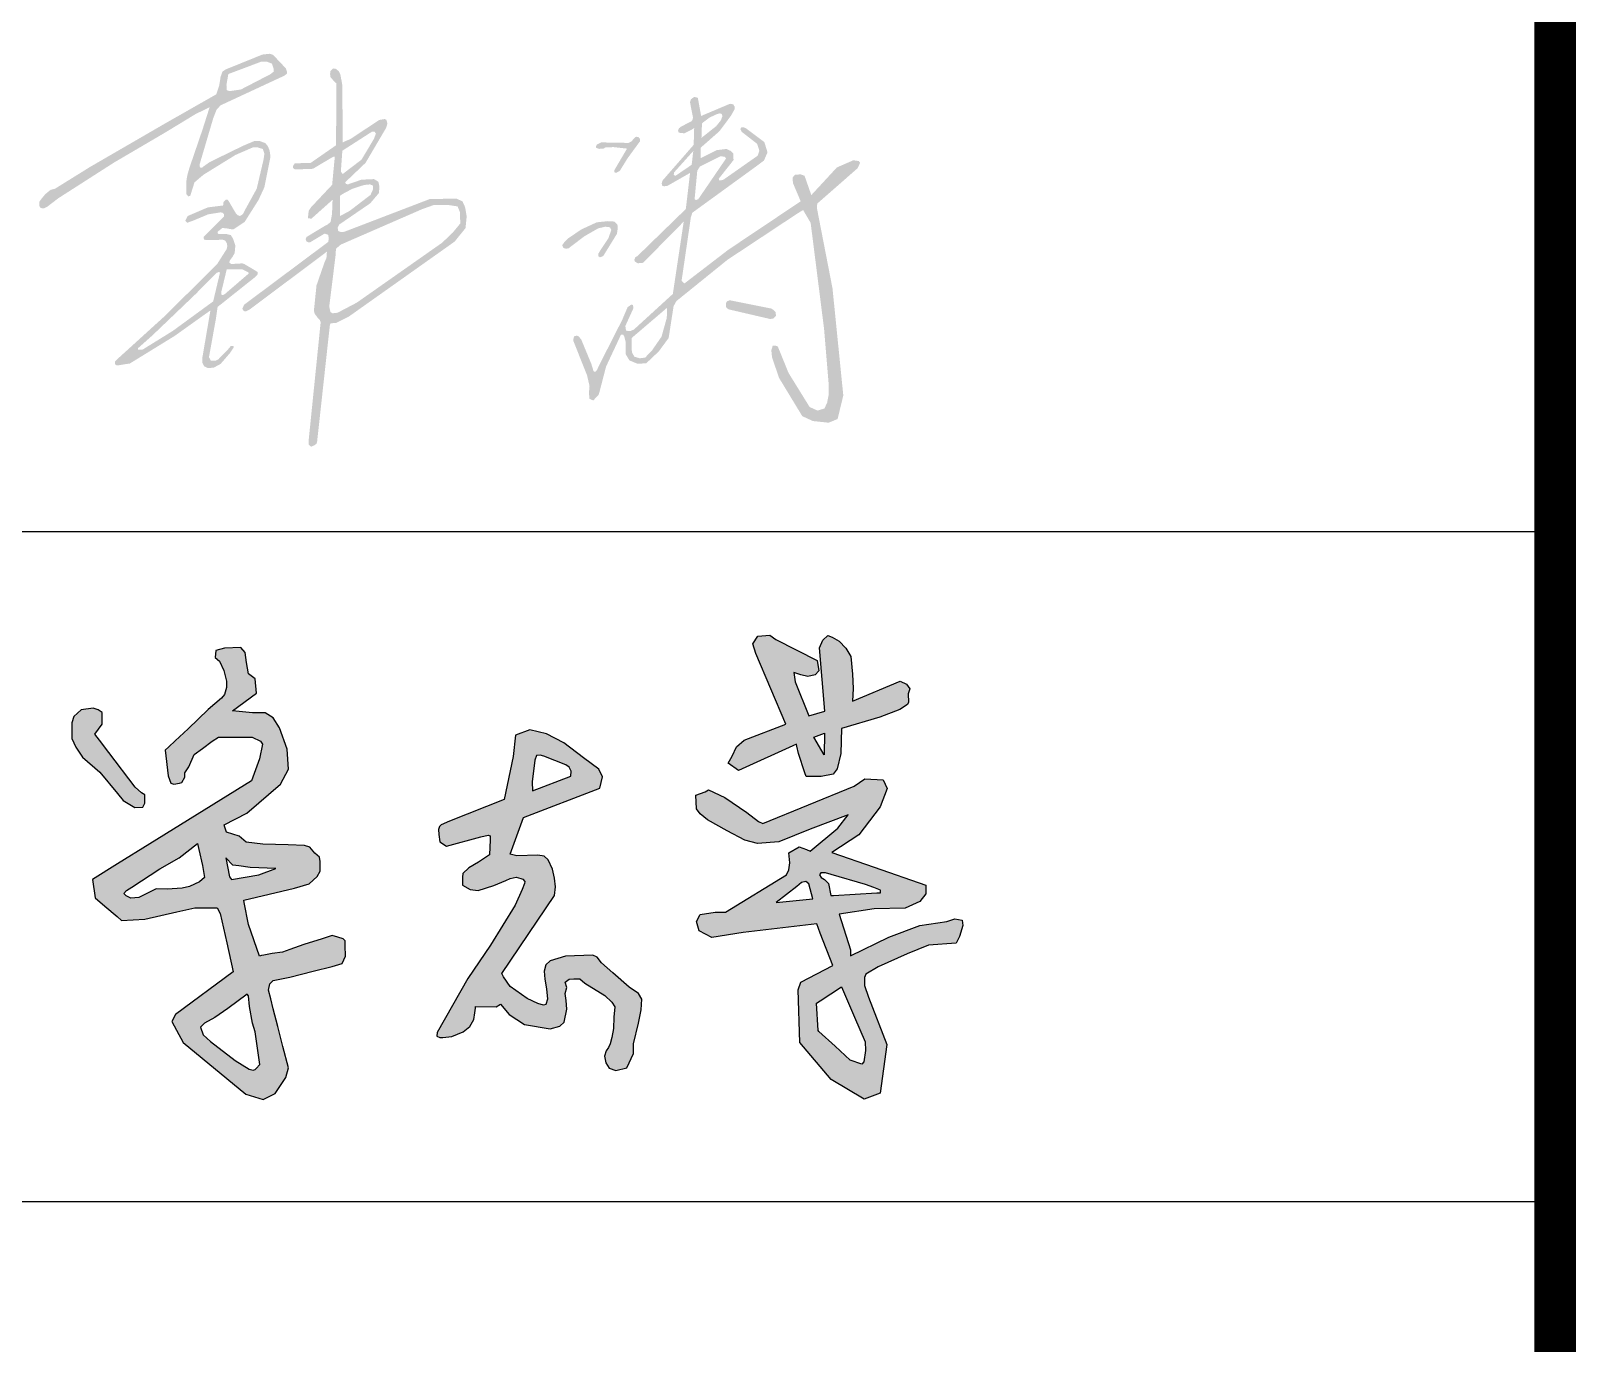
# Model space of a CAD drawing. Header units: inches. Extents: x -1293886 to -986005, y -15154 to 203628.
# Drawn here: x -1215054 to -1213209, y 174459 to 176025 of the extents above; entities that cross this region are included whole.
import ezdxf

# ---------------------------------------------------------------- set-up
doc = ezdxf.new("R2010")
doc.units = ezdxf.units.IN
doc.header["$LTSCALE"] = 100
doc.header["$MEASUREMENT"] = 0
doc.layers.get('0').update_dxf_attribs({"color": 252})
doc.layers.add('TK', color=142, linetype='Continuous')
doc.layers.add('图框', color=7, linetype='Continuous')

# ---------------------------------------------------------------- blocks, each defined once
blk = doc.blocks.new('A$C05385F37')
at = {"layer": 'TK'}
for p, q in [((-8000, -28200), (-1000, -28200)), ((-8000, -29000), (-1000, -29000))]:
    blk.add_line(p, q, dxfattribs=at)

msp = doc.modelspace()

# ---------------------------------------------------------------- hatches: boundary and pattern name
h = msp.add_hatch(color=1)
h.set_gradient(color1=(255, 0, 0), color2=(219, 0, 0), one_color=1, tint=0.43)
h.paths.add_polyline_path([(-1214219.7, 175703.6), (-1214169.3, 175693.5), (-1214164.9, 175689.6), (-1214164.4, 175685.1), (-1214167.8, 175681.5), (-1214171.9, 175681.3), (-1214220.9, 175692.7), (-1214223.8, 175694.8), (-1214224.2, 175697.1), (-1214224, 175700.4), (-1214223, 175702.2)], flags=17)
h.paths.add_polyline_path([(-1214294.6, 175694.5), (-1214334.2, 175660.7), (-1214336.8, 175658.5), (-1214336.9, 175645.1), (-1214336.2, 175641.1), (-1214333.6, 175636.2), (-1214327.1, 175634.3), (-1214320.7, 175635.1), (-1214312.4, 175643.8), (-1214301.1, 175660.1), (-1214294.8, 175682.6)], flags=16)
h.paths.add_polyline_path([(-1214255.2, 175863.3), (-1214237.4, 175872.1), (-1214231.1, 175875.3), (-1214226, 175875.1), (-1214224, 175872.9), (-1214249.8, 175835.1), (-1214254.8, 175827.8), (-1214257.2, 175824.3), (-1214259.7, 175823.2), (-1214261.6, 175824.2), (-1214258.4, 175858.2)], flags=16)
h.paths.add_polyline_path([(-1214252.8, 175914.8), (-1214243.8, 175921.6), (-1214235.7, 175925.5), (-1214231.4, 175926.7), (-1214229.2, 175926), (-1214228.3, 175923.4), (-1214230.2, 175918.4), (-1214235.7, 175911.5), (-1214250.7, 175899.6), (-1214253.4, 175897.5)], flags=16)
h.paths.add_polyline_path([(-1214263.2, 175881.7), (-1214265.1, 175865.3), (-1214283.9, 175852.5), (-1214285.2, 175852.2), (-1214286.5, 175853.4), (-1214286.2, 175856.1)], flags=16)
h.paths.add_polyline_path([(-1214406.5, 175655.3), (-1214390, 175613.8), (-1214387.1, 175601.2), (-1214387.8, 175592.9), (-1214387.1, 175585.9), (-1214382.6, 175583.9), (-1214376, 175591.1), (-1214367.3, 175624.5), (-1214349.6, 175662.3), (-1214346.8, 175662.3), (-1214345.7, 175660.6), (-1214344, 175653.9), (-1214343.9, 175639.2), (-1214339.5, 175631.8), (-1214330.1, 175627.9), (-1214319.5, 175628.2), (-1214304.4, 175642.5), (-1214292.6, 175658.5), (-1214286.7, 175696.5), (-1214283.3, 175702.6), (-1214222.3, 175751.9), (-1214139, 175807), (-1214132, 175811.3), (-1214123, 175796), (-1214107, 175669.6), (-1214101.4, 175602.4), (-1214101.5, 175590.7), (-1214103.3, 175581.3), (-1214106.6, 175574.3), (-1214114.8, 175571.9), (-1214124.2, 175576.1), (-1214149.4, 175616.8), (-1214162.2, 175648.3), (-1214164.3, 175649.2), (-1214168.2, 175649.5), (-1214170, 175644), (-1214169.1, 175635.3), (-1214160.7, 175610.8), (-1214133, 175565.2), (-1214120.4, 175559.4), (-1214101.5, 175557.4), (-1214090.8, 175561.8), (-1214084, 175589.9), (-1214096.9, 175717.8), (-1214115.6, 175814), (-1214115.1, 175819), (-1214066.9, 175861.2), (-1214063.9, 175867.7), (-1214065.6, 175869.8), (-1214072, 175870.7), (-1214091.7, 175862.1), (-1214122.2, 175829.1), (-1214130.3, 175852.2), (-1214135.2, 175853.9), (-1214141.7, 175853.3), (-1214144.5, 175850.2), (-1214144.2, 175843.6), (-1214134.9, 175821.7), (-1214221.4, 175763.8), (-1214273.8, 175723.6), (-1214277.2, 175726.9), (-1214276.3, 175732.5), (-1214266.1, 175802.4), (-1214264.4, 175808), (-1214188.5, 175863.1), (-1214178.8, 175870.3), (-1214174.5, 175880.1), (-1214178.3, 175892.4), (-1214200.7, 175909.2), (-1214203.6, 175910.1), (-1214205.6, 175909.9), (-1214207, 175908.2), (-1214205.3, 175904.6), (-1214186.9, 175890.3), (-1214184.3, 175882.1), (-1214186.2, 175876.2), (-1214227, 175847.6), (-1214229.5, 175846.8), (-1214232.3, 175846.6), (-1214232.7, 175848.7), (-1214215.1, 175870.9), (-1214215.4, 175878.8), (-1214218, 175881.6), (-1214223.4, 175884.2), (-1214235, 175882.8), (-1214254.3, 175873.3), (-1214254.3, 175885.7), (-1214231.8, 175905.5), (-1214218, 175924.1), (-1214213.8, 175931.7), (-1214213.6, 175934.3), (-1214215.4, 175937.5), (-1214219.4, 175938.1), (-1214253.8, 175923.6), (-1214257.7, 175945.1), (-1214260.2, 175945.9), (-1214262, 175946.2), (-1214263.6, 175945.3), (-1214266, 175943.4), (-1214267.1, 175940), (-1214263.7, 175922.5), (-1214263.7, 175920.9), (-1214264.2, 175918.8), (-1214265.3, 175917.3), (-1214277.9, 175910.8), (-1214280.3, 175908.8), (-1214281.4, 175906.2), (-1214280.5, 175903.7), (-1214277.9, 175903.2), (-1214273.6, 175902.9), (-1214265.1, 175907.2), (-1214262.1, 175909.2), (-1214262.7, 175889.1), (-1214300, 175846.4), (-1214300.8, 175843.4), (-1214300.6, 175840.4), (-1214298.1, 175839.6), (-1214294, 175840.2), (-1214267, 175855.6), (-1214272.1, 175812.5), (-1214330.1, 175756.1), (-1214332.2, 175755.2), (-1214333.6, 175752), (-1214333, 175749.9), (-1214329.5, 175747.7), (-1214323.1, 175748.3), (-1214274.6, 175797.5), (-1214287.6, 175711.1), (-1214334, 175668.7), (-1214338.2, 175666.8), (-1214343.5, 175667.2), (-1214344.3, 175672.9), (-1214334.8, 175693.8), (-1214335.1, 175698), (-1214337.4, 175698.3), (-1214341.6, 175695.3), (-1214348.1, 175680.1), (-1214374.2, 175628.7), (-1214376.3, 175624.6), (-1214378.1, 175620.4), (-1214380.1, 175618.3), (-1214382.2, 175618.6), (-1214384.9, 175627.5), (-1214396.9, 175656.5), (-1214399.9, 175660.4), (-1214402.3, 175661.3), (-1214405.2, 175660.7), (-1214406.2, 175658.3)])
h.paths.add_polyline_path([(-1214410.7, 175766.7), (-1214393.3, 175779.9), (-1214376.8, 175789.4), (-1214368.2, 175791.4), (-1214362.8, 175790.7), (-1214361, 175787.6), (-1214364.6, 175777.6), (-1214374.3, 175763), (-1214376.6, 175759.1), (-1214376.4, 175756), (-1214374.6, 175754.8), (-1214370.7, 175756.4), (-1214354.4, 175782.8), (-1214353.3, 175789.8), (-1214353.8, 175794), (-1214357.2, 175797.5), (-1214365.3, 175798), (-1214378.5, 175796.6), (-1214397.1, 175788), (-1214412.8, 175777.3), (-1214417, 175773.1), (-1214419.8, 175769.2), (-1214418.2, 175765.9), (-1214415.1, 175765.2), (-1214411.9, 175765.5)])
h.paths.add_polyline_path([(-1214370.1, 175884.7), (-1214375.7, 175884.3), (-1214379.1, 175885.4), (-1214379.5, 175886.9), (-1214378.4, 175889.4), (-1214373.3, 175892), (-1214361.3, 175891.8), (-1214340.4, 175891.4), (-1214337.4, 175892.9), (-1214333.7, 175896.9), (-1214332.8, 175898.1), (-1214331.5, 175898.8), (-1214328.5, 175898.2), (-1214327, 175896.5), (-1214327, 175893.1), (-1214341.5, 175873.3), (-1214350.9, 175858.1), (-1214354.9, 175855.8), (-1214357.2, 175855.8), (-1214357.5, 175858.8), (-1214342.3, 175884.6), (-1214358.7, 175886.4), (-1214368.1, 175886)], flags=17)
h.paths.add_polyline_path([(-1214818.5, 175973.6), (-1214779.7, 175988.2), (-1214772.1, 175988.2), (-1214766.5, 175986.1), (-1214764.5, 175980.2), (-1214764.1, 175976.8), (-1214767.9, 175973.6), (-1214803.4, 175955.2), (-1214810, 175954.2), (-1214817.3, 175953.2), (-1214820.4, 175954.5), (-1214820.7, 175960.8)], flags=16)
h.paths.add_polyline_path([(-1214820.4, 175740.4), (-1214801.9, 175740.6), (-1214794.6, 175736.9), (-1214793.9, 175735.7), (-1214822.6, 175711), (-1214824.9, 175709.7), (-1214826.7, 175710.3), (-1214826.8, 175713.8)], flags=16)
h.paths.add_polyline_path([(-1214857.5, 175711), (-1214832.8, 175736.1), (-1214829.6, 175737.5), (-1214828.5, 175736.3), (-1214836.6, 175702.2), (-1214884.8, 175667), (-1214920.8, 175644.7), (-1214926.2, 175644.7), (-1214926.5, 175646.2), (-1214909.6, 175661.2)], flags=16)
h.paths.add_polyline_path([(-1214690.5, 175756.2), (-1214689.9, 175765.1), (-1214684.2, 175770), (-1214587.3, 175812.2), (-1214573.6, 175817.1), (-1214554.6, 175817.1), (-1214544.7, 175815.6), (-1214542, 175809.1), (-1214541.4, 175795.3), (-1214550.6, 175784.2), (-1214563.2, 175772.2), (-1214665.1, 175700.7), (-1214688, 175688.7), (-1214694, 175688), (-1214696.5, 175689.6), (-1214698, 175696)], flags=16)
h.paths.add_polyline_path([(-1214670.2, 175836.7), (-1214657.2, 175840.9), (-1214652.6, 175841.7), (-1214649, 175841.8), (-1214645.8, 175840.4), (-1214645.9, 175835.4), (-1214648.7, 175829.3), (-1214669.5, 175813.4), (-1214673.9, 175810.1), (-1214685.2, 175804), (-1214685.1, 175811.6), (-1214685, 175828.4), (-1214681.9, 175830.5)], flags=16)
h.paths.add_polyline_path([(-1214682.3, 175882.1), (-1214647.1, 175904.7), (-1214643.9, 175904.7), (-1214642.2, 175902.8), (-1214644.4, 175896.6), (-1214659.4, 175871.4), (-1214676, 175858.8), (-1214681.8, 175854.3), (-1214684.1, 175857.1)], flags=16)
h.paths.add_polyline_path([(-1214739.1, 175867), (-1214720.1, 175867.6), (-1214689.8, 175888.6), (-1214689.5, 175954.2), (-1214689.6, 175962.7), (-1214692, 175964.7), (-1214696.5, 175970), (-1214696.9, 175973.3), (-1214696.8, 175976.8), (-1214693.5, 175980.3), (-1214690, 175979.8), (-1214686.4, 175976.8), (-1214684.7, 175973.2), (-1214683.9, 175968.7), (-1214683.2, 175965.4), (-1214682.4, 175960.4), (-1214681.8, 175895.7), (-1214681.9, 175892), (-1214677.9, 175893.9), (-1214673.1, 175895.8), (-1214638.2, 175918.8), (-1214631.9, 175919.9), (-1214629.7, 175919), (-1214628.5, 175914.5), (-1214630, 175909.4), (-1214654.6, 175867.6), (-1214678.7, 175844.6), (-1214678.4, 175842.7), (-1214675.8, 175841.8), (-1214672.7, 175843), (-1214659.4, 175847.5), (-1214644.6, 175848.2), (-1214639.3, 175845.1), (-1214638.1, 175839.9), (-1214638.5, 175831.7), (-1214649, 175819.3), (-1214686.1, 175793.9), (-1214687.8, 175790.3), (-1214687.5, 175786.6), (-1214685.6, 175785.5), (-1214683.6, 175785), (-1214680, 175785.3), (-1214577.9, 175824.4), (-1214546, 175824.9), (-1214538.8, 175821.6), (-1214535.7, 175814.7), (-1214533.8, 175803.8), (-1214535.2, 175789.7), (-1214548.2, 175773.6), (-1214674.7, 175684), (-1214689.9, 175676.5), (-1214695.7, 175676.1), (-1214696.3, 175675.8), (-1214697, 175674.7), (-1214697.4, 175672.2), (-1214712.4, 175535.2), (-1214713.1, 175532.4), (-1214715.8, 175530.4), (-1214719.6, 175528.7), (-1214722.7, 175531.4), (-1214722.7, 175534.8), (-1214708.2, 175677.4), (-1214709.3, 175680.2), (-1214711.2, 175681.8), (-1214713.1, 175684.5), (-1214715.2, 175687.2), (-1214716.3, 175691), (-1214713.2, 175721.2), (-1214703.7, 175748.6), (-1214701.3, 175754.2), (-1214700.7, 175761.6), (-1214793.1, 175692.5), (-1214797.5, 175690.3), (-1214800, 175690.6), (-1214801.7, 175693.4), (-1214799.8, 175698.1), (-1214699.2, 175773.2), (-1214698.5, 175776.9), (-1214699.1, 175781.6), (-1214703.4, 175783.2), (-1214720.6, 175772.9), (-1214723.4, 175772.9), (-1214725.3, 175773.8), (-1214726.1, 175776.5), (-1214725.1, 175779.1), (-1214703.3, 175792.3), (-1214699.7, 175794.1), (-1214696.3, 175797.2), (-1214694.7, 175806.4), (-1214694.3, 175814.3), (-1214694, 175823.5), (-1214719.2, 175801), (-1214723.2, 175801.4), (-1214723.2, 175803.9), (-1214722.5, 175810.4), (-1214719.6, 175814.7), (-1214694.5, 175841.4), (-1214691.4, 175874.1), (-1214691.9, 175875.3), (-1214695, 175873.9), (-1214717.4, 175860.5), (-1214736.5, 175859.8), (-1214739.5, 175860.1), (-1214741, 175861.1), (-1214741.3, 175863.6), (-1214740.4, 175865.3)])
h.paths.add_polyline_path([(-1215029.1, 175819.6), (-1215021, 175825.7), (-1214955.1, 175867.9), (-1214894.2, 175903.6), (-1214856.5, 175926.5), (-1214852.1, 175928.5), (-1214840.8, 175934.1), (-1214849.4, 175907.1), (-1214865.2, 175860.9), (-1214867.2, 175853.8), (-1214868.4, 175847.8), (-1214868.8, 175837.5), (-1214868.8, 175830.4), (-1214866.4, 175827.7), (-1214864, 175828.1), (-1214862.4, 175833.2), (-1214858.9, 175844.3), (-1214848.2, 175853.4), (-1214809.8, 175877.1), (-1214788.8, 175886.2), (-1214784.1, 175886.2), (-1214777.3, 175884.2), (-1214775.4, 175878.3), (-1214776.5, 175871.2), (-1214784.6, 175836.7), (-1214797.5, 175813.3), (-1214798.9, 175810.5), (-1214801, 175806.7), (-1214803.1, 175804.9), (-1214804.8, 175804.2), (-1214807.6, 175805.3), (-1214809.7, 175807.7), (-1214818.1, 175822), (-1214819.5, 175823.8), (-1214821.9, 175823.4), (-1214824.2, 175821.1), (-1214824.7, 175816.7), (-1214843, 175814.4), (-1214867.1, 175804.1), (-1214869.8, 175798.5), (-1214867.5, 175796.1), (-1214859.6, 175799), (-1214842.6, 175806.1), (-1214827.9, 175808.5), (-1214825.2, 175808.1), (-1214823.5, 175806.1), (-1214823.5, 175803.8), (-1214826, 175801.1), (-1214846.6, 175780.7), (-1214847.9, 175779.4), (-1214847.9, 175777.7), (-1214847.4, 175776.1), (-1214845.8, 175775.6), (-1214842.8, 175775.4), (-1214825.3, 175775.8), (-1214822.3, 175774.9), (-1214820, 175771.1), (-1214819.8, 175767.9), (-1214820.4, 175764.8), (-1214831.9, 175746.7), (-1214894.2, 175684.9), (-1214952.7, 175631.8), (-1214953.7, 175630.8), (-1214953.9, 175628.3), (-1214953.5, 175626.8), (-1214952.1, 175626), (-1214949.8, 175625.9), (-1214942.2, 175627.2), (-1214936.2, 175628), (-1214882.4, 175661.1), (-1214845.2, 175687.7), (-1214839.9, 175691.3), (-1214849.4, 175635.7), (-1214849.5, 175628.9), (-1214847.5, 175624.8), (-1214842.5, 175622.5), (-1214835.7, 175623.2), (-1214827.7, 175627.6), (-1214816.3, 175640.8), (-1214812.1, 175647.3), (-1214812.2, 175648.4), (-1214813.1, 175649.1), (-1214815.4, 175649.1), (-1214818.6, 175645.2), (-1214828.1, 175635.6), (-1214830.4, 175633), (-1214833.4, 175631.5), (-1214839.4, 175631.6), (-1214841.6, 175635.6), (-1214833.4, 175681), (-1214831.3, 175695.6), (-1214787.4, 175730.5), (-1214784.2, 175733.7), (-1214783.4, 175734.7), (-1214783.4, 175736.3), (-1214783.7, 175737.3), (-1214786.3, 175739.1), (-1214799.4, 175746.8), (-1214801.6, 175747.6), (-1214815.1, 175746.8), (-1214817.4, 175748.7), (-1214816.5, 175751.3), (-1214813.2, 175755.8), (-1214810.9, 175760), (-1214810.1, 175768.7), (-1214812.9, 175777.2), (-1214815.5, 175781.3), (-1214820.3, 175782.5), (-1214824.7, 175782.5), (-1214829.5, 175782.5), (-1214830.3, 175782.5), (-1214831.3, 175783.7), (-1214831.1, 175785.5), (-1214829.5, 175786.7), (-1214825.7, 175789.8), (-1214821.2, 175789.5), (-1214815.2, 175788.4), (-1214812.1, 175788.4), (-1214799, 175797.1), (-1214782.4, 175823.3), (-1214775.5, 175838.3), (-1214768.1, 175875), (-1214769.2, 175882.4), (-1214771.4, 175887.7), (-1214774.4, 175891.3), (-1214780.8, 175893.5), (-1214787.7, 175893.5), (-1214800.4, 175888.2), (-1214841, 175868.4), (-1214848.4, 175863.1), (-1214850.1, 175861.7), (-1214852, 175861.7), (-1214852.6, 175863.4), (-1214852.6, 175866.4), (-1214836.5, 175920.9), (-1214832.6, 175930.9), (-1214827.9, 175936.2), (-1214751.7, 175971.6), (-1214748.6, 175973.9), (-1214748.6, 175977), (-1214749.9, 175980.5), (-1214764.9, 175996.4), (-1214768.9, 175997.8), (-1214777.7, 175996.9), (-1214821.5, 175979.2), (-1214825.5, 175976.6), (-1214827.7, 175970.4), (-1214829.4, 175959.8), (-1214832.9, 175949.4), (-1214894.4, 175914.4), (-1214983.5, 175862.8), (-1215025.7, 175836.6), (-1215030.9, 175835.3), (-1215034.7, 175832.2), (-1215037.4, 175829.9), (-1215042.1, 175824.1), (-1215044, 175821.4), (-1215044.4, 175817.2), (-1215044, 175815.7), (-1215042.5, 175813.7), (-1215040.1, 175813.3), (-1215038.3, 175813.4), (-1215034.4, 175815.5)])
h = msp.add_hatch(color=4)
h.dxf.hatch_style = 1
h.paths.add_polyline_path([(-1214007.3, 175221.1), (-1214006, 175223.7), (-1214006.7, 175233.6), (-1214004.7, 175239.5), (-1214008.7, 175245.4), (-1214015.9, 175248.7), (-1214073.1, 175225), (-1214072.4, 175240.1), (-1214073.1, 175257.2), (-1214075, 175278.2), (-1214080.9, 175288.1), (-1214088.8, 175296.6), (-1214097.4, 175301.2), (-1214102.6, 175303.2), (-1214108.5, 175297.9), (-1214112.5, 175288.7), (-1214105.9, 175213.2), (-1214125, 175207.3), (-1214141.4, 175248), (-1214143.2, 175259), (-1214134.8, 175256.5), (-1214126.3, 175254.6), (-1214117.7, 175256.5), (-1214113.1, 175261.1), (-1214115.1, 175273.6), (-1214164.4, 175298.6), (-1214171.6, 175303.8), (-1214186.1, 175302.5), (-1214192, 175293.3), (-1214188.3, 175281.9), (-1214152.5, 175197.4), (-1214202.5, 175178.4), (-1214211.7, 175170.5), (-1214216.9, 175159.3), (-1214221.5, 175150.8), (-1214209.1, 175142.3), (-1214140.1, 175173.8), (-1214139.4, 175171.2), (-1214137.6, 175162.6), (-1214129.8, 175139.5), (-1214128.2, 175135), (-1214110.5, 175135), (-1214096, 175137.7), (-1214091.4, 175144.2), (-1214086.8, 175162.6), (-1214086.2, 175192.2), (-1214040.2, 175206), (-1214016.5, 175215.2)])
h.paths.add_polyline_path([(-1214106.3, 175186.6), (-1214106.8, 175161), (-1214119.2, 175181.8)], flags=16)
h = msp.add_hatch(color=4)
h.dxf.hatch_style = 1
h.paths.add_polyline_path([(-1214972.4, 175178.3), (-1214977.9, 175185.6), (-1214969.3, 175197.4), (-1214969.3, 175211.4), (-1214973.8, 175214.6), (-1214979.8, 175216.5), (-1214994.2, 175214.5), (-1215003.1, 175206.5), (-1215005.5, 175199.1), (-1215005.4, 175180.4), (-1215000.7, 175169.9), (-1214992.6, 175158.3), (-1214971.9, 175140.3), (-1214951, 175114.8), (-1214943.9, 175106.2), (-1214930, 175097.9), (-1214920.5, 175098.4), (-1214918.4, 175103.4), (-1214918.4, 175108.9), (-1214918.4, 175113.3), (-1214922, 175115.4), (-1214929.9, 175122.3), (-1214961.3, 175163.7)])
h.paths.add_polyline_path([(-1214757.4, 175193.2), (-1214765.1, 175205), (-1214774.4, 175211), (-1214789.7, 175211), (-1214813.5, 175213.4), (-1214784.8, 175234.6), (-1214786.3, 175251.8), (-1214794.5, 175257.7), (-1214796.8, 175271.2), (-1214798.3, 175283.1), (-1214803.5, 175289.1), (-1214822.9, 175288.4), (-1214833.4, 175285.4), (-1214834.2, 175277.2), (-1214828.9, 175272.7), (-1214823.7, 175261.5), (-1214820.7, 175248.8), (-1214820.7, 175241.3), (-1214822.9, 175233.1), (-1214826.7, 175228.6), (-1214842.4, 175215.1), (-1214866.3, 175192), (-1214882, 175177.8), (-1214889.5, 175170.3), (-1214893.9, 175166.6), (-1214890.2, 175136), (-1214887.2, 175127), (-1214883.5, 175125.8), (-1214876.8, 175127), (-1214873.9, 175128), (-1214870.6, 175134.3), (-1214870.6, 175139.3), (-1214865.7, 175146.7), (-1214859.4, 175161.2), (-1214849.3, 175168.6), (-1214837.7, 175177.2), (-1214830.4, 175181.9), (-1214819.2, 175181.9), (-1214804.7, 175181.9), (-1214796.5, 175181.9), (-1214790.2, 175181.9), (-1214779.9, 175177.4), (-1214777.7, 175173.8), (-1214781.2, 175156), (-1214790.7, 175130), (-1214912.3, 175054.6), (-1214951, 175030.6), (-1214980.9, 175012.1), (-1214977.4, 174990), (-1214965.9, 174980.2), (-1214951.4, 174967.9), (-1214946, 174963.3), (-1214918.4, 174964.8), (-1214880, 174973.4), (-1214858.5, 174978.2), (-1214836.4, 174978.2), (-1214831.9, 174978.1), (-1214828.1, 174971.6), (-1214820.3, 174936.4), (-1214812.6, 174902), (-1214881.7, 174851.1), (-1214885.9, 174842.7), (-1214880.4, 174832.3), (-1214872.4, 174817.3), (-1214797.4, 174755.9), (-1214777, 174749.3), (-1214762.6, 174756.5), (-1214750, 174775.8), (-1214746.7, 174787.2), (-1214753.3, 174812.9), (-1214759.4, 174836.4), (-1214764.8, 174857.6), (-1214767.9, 174869.7), (-1214770.6, 174879.9), (-1214768.9, 174887.4), (-1214765, 174891.7), (-1214744.9, 174895.5), (-1214717.1, 174902.8), (-1214694.5, 174908.3), (-1214682.5, 174911.8), (-1214678.7, 174920.7), (-1214679.1, 174933.1), (-1214679.1, 174938.7), (-1214681.2, 174941.2), (-1214687.6, 174943.4), (-1214694.5, 174945.1), (-1214706.4, 174941.2), (-1214728.3, 174934.4), (-1214744.9, 174928.4), (-1214753.9, 174925.4), (-1214766.3, 174923.7), (-1214776.1, 174921.6), (-1214778.7, 174921.2), (-1214781.3, 174920.7), (-1214794.5, 174958.3), (-1214800.2, 174987.6), (-1214739.4, 175001.7), (-1214721.9, 175006.8), (-1214712.5, 175015.5), (-1214708.8, 175022.2), (-1214708.8, 175033.6), (-1214709.8, 175038.7), (-1214715.2, 175043.7), (-1214721.3, 175050.8), (-1214727.6, 175052.8), (-1214747.1, 175053.4), (-1214777.3, 175054.1), (-1214797, 175056.8), (-1214805.6, 175063.8), (-1214820.6, 175068.6), (-1214823.7, 175077), (-1214796.5, 175091.1), (-1214756.1, 175125.7), (-1214746.5, 175143.6), (-1214748.1, 175167.7)])
h.paths.add_polyline_path([(-1214821.3, 175037.8), (-1214813, 175029.2), (-1214806.1, 175028.2), (-1214792.3, 175026.3), (-1214761.6, 175025.3), (-1214781.9, 175017.7), (-1214814.7, 175012), (-1214817, 175015.4)], flags=16)
h.paths.add_polyline_path([(-1214855.5, 175054.9), (-1214853.7, 175047.8), (-1214849.3, 175028.8), (-1214847.1, 175014.6), (-1214852.8, 175009.2), (-1214864.8, 175003.9), (-1214873.7, 175001.7), (-1214891.4, 175000.4), (-1214904.7, 175001), (-1214925.2, 174990.6), (-1214934.9, 174989.7), (-1214940.7, 174992.4), (-1214943.4, 174995.5), (-1214940.3, 174999), (-1214933.6, 175003), (-1214900.3, 175024.8), (-1214877.2, 175038.1)], flags=16)
h.paths.add_polyline_path([(-1214795.9, 174875.3), (-1214794.5, 174873.3), (-1214793.1, 174860.3), (-1214789.7, 174840.5), (-1214786.3, 174830.2), (-1214780.8, 174791.3), (-1214785.3, 174786.5), (-1214787.5, 174784.1), (-1214793.8, 174785.8), (-1214810.2, 174796.1), (-1214839.6, 174818.6), (-1214848.5, 174826.8), (-1214851.9, 174835.7), (-1214847.1, 174840.5), (-1214834.8, 174847.3), (-1214819.1, 174858.2)], flags=16)
h = msp.add_hatch(color=4)
h.dxf.hatch_style = 1
h.paths.add_polyline_path([(-1214428.9, 175013.7), (-1214431.2, 175024.5), (-1214436.3, 175035.4), (-1214441.4, 175040), (-1214448.9, 175041.1), (-1214474, 175040.5), (-1214481.9, 175042.3), (-1214466.1, 175086.1), (-1214374.9, 175121.3), (-1214371.6, 175134.6), (-1214376.1, 175143.7), (-1214394.2, 175157.2), (-1214417.7, 175175.3), (-1214438.5, 175186.1), (-1214458.3, 175190.6), (-1214475.5, 175184.3), (-1214478.2, 175159), (-1214489, 175107.5), (-1214554.4, 175081.9), (-1214564.2, 175077.5), (-1214566.4, 175075.3), (-1214567.3, 175071.7), (-1214566.9, 175065.9), (-1214565.9, 175057), (-1214558, 175052), (-1214516.9, 175063), (-1214508.1, 175065.2), (-1214505.6, 175064.1), (-1214505.9, 175059.3), (-1214506.7, 175041.4), (-1214519.9, 175032.6), (-1214531.2, 175026), (-1214538.6, 175019.4), (-1214538.9, 175015), (-1214538.9, 175005.5), (-1214529.8, 175000.3), (-1214520.2, 174998.9), (-1214501.5, 175005.1), (-1214487.2, 175010.9), (-1214481.7, 175013.1), (-1214474.8, 175015), (-1214469.3, 175013.1), (-1214466.7, 175012.4), (-1214464.5, 175009.8), (-1214464.9, 175007.3), (-1214467.4, 175000), (-1214475.9, 174981.6), (-1214505.2, 174933.6), (-1214532.3, 174893.7), (-1214569, 174829.4), (-1214569.5, 174825.1), (-1214566, 174823.3), (-1214562.4, 174823.3), (-1214551.5, 174824.8), (-1214538.1, 174830.1), (-1214530.2, 174836.7), (-1214525.4, 174845.1), (-1214523.9, 174852.9), (-1214523.1, 174858.5), (-1214523.2, 174860.3), (-1214498.5, 174859.9), (-1214493.3, 174863.1), (-1214482.9, 174850.8), (-1214464.8, 174839.1), (-1214434.3, 174833.9), (-1214422.6, 174837.1), (-1214417.4, 174841.7), (-1214414.1, 174857.3), (-1214414.8, 174867.7), (-1214416.1, 174876.1), (-1214414.1, 174883.2), (-1214416.1, 174889.7), (-1214411.5, 174893), (-1214405.7, 174893.6), (-1214398.5, 174893.6), (-1214392.7, 174888.4), (-1214368.8, 174873.7), (-1214360.3, 174865.7), (-1214356.8, 174859.9), (-1214358, 174847.9), (-1214358.5, 174834.2), (-1214360.3, 174823.4), (-1214362.5, 174815.9), (-1214364.3, 174811.4), (-1214367.1, 174807.4), (-1214369.4, 174801.1), (-1214367.7, 174793.1), (-1214363.7, 174786.8), (-1214355.7, 174783.9), (-1214342.5, 174787.4), (-1214334.5, 174804.5), (-1214334.5, 174815.9), (-1214328.8, 174840.5), (-1214325.4, 174856.5), (-1214324.8, 174869.1), (-1214328.8, 174875.9), (-1214339.7, 174883.4), (-1214359.1, 174900.5), (-1214372.8, 174912.5), (-1214378, 174919.4), (-1214383.1, 174921.7), (-1214415.7, 174920.5), (-1214434, 174914.8), (-1214439.2, 174910.2), (-1214441.4, 174902.8), (-1214440.3, 174893.1), (-1214438.6, 174881.7), (-1214437.4, 174869.1), (-1214439.2, 174862.8), (-1214442, 174862.2), (-1214448.9, 174863.9), (-1214461.5, 174870.2), (-1214482, 174884.5), (-1214490, 174895.9), (-1214491.8, 174899.9), (-1214449.5, 174962.2), (-1214428.9, 174993.1), (-1214427.7, 175003.4)])
h.paths.add_polyline_path([(-1214455.3, 175118.1), (-1214455.7, 175128.5), (-1214452.6, 175154.7), (-1214450.3, 175160.1), (-1214446.1, 175160.5), (-1214441.5, 175159.3), (-1214415.2, 175148.8), (-1214411.4, 175146.3), (-1214409, 175141.3), (-1214409.6, 175135.6)], flags=16)
h = msp.add_hatch(color=4)
h.dxf.hatch_style = 1
h.paths.add_polyline_path([(-1214039.8, 175099), (-1214031.8, 175120.6), (-1214036.3, 175131.2), (-1214058.4, 175132.2), (-1214071, 175123.7), (-1214180.1, 175078.9), (-1214185.1, 175081.5), (-1214199.2, 175092), (-1214225.5, 175110.1), (-1214244.9, 175119.3), (-1214249.1, 175116.7), (-1214260.2, 175112.6), (-1214259.2, 175096.5), (-1214255.1, 175090.4), (-1214246, 175083.3), (-1214222.8, 175070.2), (-1214201.6, 175059.1), (-1214186.4, 175055), (-1214161.1, 175057.1), (-1214123.7, 175072.2), (-1214078.3, 175089.4), (-1214090.4, 175073.2), (-1214123.7, 175046), (-1214127.8, 175048), (-1214136.9, 175051), (-1214149, 175043.9), (-1214148, 175031.8), (-1214149, 175023.7), (-1214152, 175017.7), (-1214224.8, 174973.2), (-1214236.9, 174973.2), (-1214255.1, 174970.2), (-1214259.2, 174962.1), (-1214256.1, 174951), (-1214241, 174942.9), (-1214203.6, 174949), (-1214115.7, 174959.1), (-1214111.6, 174948), (-1214096.5, 174909.6), (-1214134.9, 174889.4), (-1214137.9, 174880.3), (-1214135.9, 174817.6), (-1214098.5, 174773.2), (-1214059.1, 174750), (-1214039.9, 174757), (-1214032, 174815.3), (-1214053.8, 174871.8), (-1214058.6, 174885.5), (-1214058.6, 174895.1), (-1214057, 174899.1), (-1214042.5, 174908), (-1214007.9, 174923.2), (-1213982.2, 174933.7), (-1213949.2, 174936.1), (-1213945.2, 174944.1), (-1213941.2, 174957), (-1213942, 174963.4), (-1213950.8, 174965), (-1213960.5, 174961.8), (-1213992.6, 174957), (-1214029.6, 174943.3), (-1214075.5, 174920.8), (-1214075.5, 174928.1), (-1214089.1, 174970.7), (-1214047.3, 174977.1), (-1214010.3, 174977.9), (-1213992.6, 174985.9), (-1213985.4, 174994.8), (-1213985.4, 175005.2), (-1214047.3, 175026.9), (-1214097.6, 175044.3), (-1214065.5, 175065.4)])
h.paths.add_polyline_path([(-1214057.4, 175006.2), (-1214047.7, 175002.5), (-1214039.6, 174999.3), (-1214039.6, 174996.2), (-1214044, 174996), (-1214095.7, 174992.9), (-1214098.8, 174992.9), (-1214101.7, 175007.5), (-1214106.3, 175012), (-1214110.5, 175014.4), (-1214112.5, 175017.5), (-1214111, 175020), (-1214105.3, 175020), (-1214098.5, 175018)], flags=16)
h.paths.add_polyline_path([(-1214125.3, 175007.1), (-1214120.2, 174989.2), (-1214164, 174984.8), (-1214139.6, 175003.8), (-1214134.1, 175008.6), (-1214128.6, 175009.7)], flags=16)
h.paths.add_polyline_path([(-1214086.2, 174884), (-1214070.6, 174847.8), (-1214057.9, 174818.4), (-1214057.4, 174807.9), (-1214059.3, 174794.4), (-1214062, 174791.6), (-1214075.8, 174796.5), (-1214093.9, 174813.2), (-1214114.1, 174831.6), (-1214115.9, 174864.5), (-1214111.8, 174867.2)], flags=16)

# ---------------------------------------------------------------- linework, layer by layer
at = {"color": 4}
for points in [[(-1214216.9, 175159.3), (-1214211.7, 175170.5), (-1214202.5, 175178.4), (-1214152.5, 175197.4), (-1214188.3, 175281.9), (-1214192, 175293.3), (-1214186.1, 175302.5), (-1214171.6, 175303.8), (-1214164.4, 175298.6), (-1214115.1, 175273.6), (-1214113.1, 175261.1), (-1214117.7, 175256.5), (-1214126.3, 175254.6), (-1214134.8, 175256.5), (-1214143.2, 175259), (-1214141.4, 175248), (-1214125, 175207.3), (-1214105.9, 175213.2), (-1214112.5, 175288.7), (-1214108.5, 175297.9), (-1214102.6, 175303.2), (-1214097.4, 175301.2), (-1214088.8, 175296.6), (-1214080.9, 175288.1), (-1214075, 175278.2), (-1214073.1, 175257.2), (-1214072.4, 175240.1), (-1214073.1, 175225), (-1214015.9, 175248.7), (-1214008.7, 175245.4), (-1214004.7, 175239.5), (-1214006.7, 175233.6), (-1214006, 175223.7), (-1214007.3, 175221.1), (-1214016.5, 175215.2), (-1214040.2, 175206), (-1214086.2, 175192.2), (-1214086.8, 175162.6), (-1214091.4, 175144.2), (-1214096, 175137.7), (-1214110.5, 175135), (-1214128.2, 175135), (-1214129.8, 175139.5), (-1214137.6, 175162.6), (-1214139.4, 175171.2), (-1214140.1, 175173.8), (-1214209.1, 175142.3), (-1214221.5, 175150.8), (-1214216.9, 175159.3)], [(-1214790.2, 175181.9), (-1214779.9, 175177.4), (-1214777.7, 175173.8), (-1214781.2, 175156), (-1214790.7, 175130), (-1214912.3, 175054.6), (-1214951, 175030.6), (-1214980.9, 175012.1), (-1214977.4, 174990), (-1214965.9, 174980.2), (-1214951.4, 174967.9), (-1214946, 174963.3), (-1214918.4, 174964.8), (-1214880, 174973.4), (-1214858.5, 174978.2), (-1214836.4, 174978.2), (-1214831.9, 174978.1), (-1214828.1, 174971.6), (-1214820.3, 174936.4), (-1214812.6, 174902), (-1214881.7, 174851.1), (-1214885.9, 174842.7), (-1214880.4, 174832.3), (-1214872.4, 174817.3), (-1214797.4, 174755.9), (-1214777, 174749.3), (-1214762.6, 174756.5), (-1214750, 174775.8), (-1214746.7, 174787.2), (-1214753.3, 174812.9), (-1214759.4, 174836.4), (-1214764.8, 174857.6), (-1214767.9, 174869.7), (-1214770.6, 174879.9), (-1214768.9, 174887.4), (-1214765, 174891.7), (-1214744.9, 174895.5), (-1214717.1, 174902.8), (-1214694.5, 174908.3), (-1214682.5, 174911.8), (-1214678.7, 174920.7), (-1214679.1, 174933.1), (-1214679.1, 174938.7), (-1214681.2, 174941.2), (-1214687.6, 174943.4), (-1214694.5, 174945.1), (-1214706.4, 174941.2), (-1214728.3, 174934.4), (-1214744.9, 174928.4), (-1214753.9, 174925.4), (-1214766.3, 174923.7), (-1214776.1, 174921.6), (-1214778.7, 174921.2), (-1214781.3, 174920.7), (-1214794.5, 174958.3), (-1214799.6, 174984.8), (-1214799.8, 174987.6), (-1214739.4, 175001.7), (-1214721.9, 175006.8), (-1214712.5, 175015.5), (-1214708.8, 175022.2), (-1214708.8, 175033.6), (-1214709.8, 175038.7), (-1214715.2, 175043.7), (-1214721.3, 175050.8), (-1214727.6, 175052.8), (-1214747.1, 175053.4), (-1214777.3, 175054.1), (-1214797, 175056.8), (-1214805.6, 175063.8), (-1214820.6, 175068.6), (-1214822.8, 175074.5), (-1214823.3, 175077.2), (-1214796.5, 175091.1), (-1214756.1, 175125.7), (-1214746.5, 175143.6), (-1214748.1, 175167.7), (-1214757.4, 175193.2), (-1214765.1, 175205), (-1214774.4, 175211), (-1214789.7, 175211), (-1214813.5, 175213.4), (-1214784.8, 175234.6), (-1214786.3, 175251.8), (-1214794.5, 175257.7), (-1214796.8, 175271.2), (-1214798.3, 175283.1), (-1214803.5, 175289.1), (-1214822.9, 175288.4), (-1214833.4, 175285.4), (-1214834.2, 175277.2), (-1214828.9, 175272.7), (-1214823.7, 175261.5), (-1214820.7, 175248.8), (-1214820.7, 175241.3), (-1214822.9, 175233.1), (-1214826.7, 175228.6), (-1214842.4, 175215.1), (-1214866.3, 175192), (-1214882, 175177.8), (-1214889.5, 175170.3), (-1214893.9, 175166.6), (-1214890.2, 175136), (-1214887.2, 175127), (-1214883.5, 175125.8), (-1214876.8, 175127)], [(-1214994.2, 175214.5), (-1214994.2, 175214.5), (-1215003.1, 175206.5), (-1215005.5, 175199.1), (-1215005.4, 175180.4), (-1215000.7, 175169.9), (-1214992.6, 175158.3), (-1214971.9, 175140.3), (-1214951, 175114.8), (-1214943.9, 175106.2), (-1214930, 175097.9), (-1214920.5, 175098.4), (-1214918.4, 175103.4), (-1214918.4, 175108.9), (-1214918.4, 175113.3), (-1214922, 175115.4), (-1214929.9, 175122.3), (-1214961.3, 175163.7), (-1214972.4, 175178.3), (-1214977.9, 175185.6), (-1214977.9, 175185.6), (-1214969.3, 175197.4), (-1214969.3, 175211.4), (-1214973.8, 175214.6), (-1214979.8, 175216.5), (-1214994.2, 175214.5)], [(-1214876.8, 175127), (-1214873.9, 175128), (-1214870.6, 175134.3), (-1214870.6, 175139.3), (-1214865.7, 175146.7), (-1214859.4, 175161.2), (-1214849.3, 175168.6), (-1214837.7, 175177.2), (-1214830.4, 175181.9), (-1214819.2, 175181.9), (-1214804.7, 175181.9), (-1214796.5, 175181.9), (-1214790.2, 175181.9)], [(-1214565.9, 175057), (-1214558, 175052), (-1214516.9, 175063), (-1214508.1, 175065.2), (-1214505.6, 175064.1), (-1214505.9, 175059.3), (-1214506.7, 175041.4), (-1214519.9, 175032.6), (-1214531.2, 175026), (-1214538.6, 175019.4), (-1214538.9, 175015), (-1214538.9, 175005.5), (-1214529.8, 175000.3), (-1214520.2, 174998.9), (-1214501.5, 175005.1), (-1214487.2, 175010.9), (-1214481.7, 175013.1), (-1214474.8, 175015), (-1214469.3, 175013.1), (-1214466.7, 175012.4), (-1214464.5, 175009.8), (-1214464.9, 175007.3), (-1214467.4, 175000), (-1214475.9, 174981.6), (-1214505.2, 174933.6), (-1214532.3, 174893.7), (-1214569, 174829.4), (-1214569.5, 174825.1), (-1214566, 174823.3), (-1214562.4, 174823.3), (-1214551.5, 174824.8), (-1214538.1, 174830.1), (-1214530.2, 174836.7), (-1214525.4, 174845.1), (-1214523.9, 174852.9), (-1214523.1, 174858.5), (-1214523.2, 174860.3), (-1214498.5, 174859.9), (-1214493.3, 174863.1), (-1214482.9, 174850.8), (-1214464.8, 174839.1), (-1214434.3, 174833.9), (-1214422.6, 174837.1), (-1214417.4, 174841.7), (-1214414.1, 174857.3), (-1214414.8, 174867.7), (-1214416.1, 174876.1), (-1214414.1, 174883.2), (-1214416.1, 174889.7), (-1214411.5, 174893), (-1214405.7, 174893.6), (-1214398.5, 174893.6), (-1214392.7, 174888.4), (-1214368.8, 174873.7), (-1214360.3, 174865.7), (-1214356.8, 174859.9), (-1214358, 174847.9), (-1214358.5, 174834.2), (-1214360.3, 174823.4), (-1214362.5, 174815.9), (-1214364.3, 174811.4), (-1214367.1, 174807.4), (-1214369.4, 174801.1), (-1214367.7, 174793.1), (-1214363.7, 174786.8), (-1214355.7, 174783.9), (-1214342.5, 174787.4), (-1214334.5, 174804.5), (-1214334.5, 174815.9), (-1214328.8, 174840.5), (-1214325.4, 174856.5), (-1214324.8, 174869.1), (-1214328.8, 174875.9), (-1214339.7, 174883.4), (-1214359.1, 174900.5), (-1214372.8, 174912.5), (-1214378, 174919.4), (-1214383.1, 174921.7), (-1214415.7, 174920.5), (-1214434, 174914.8), (-1214439.2, 174910.2), (-1214441.4, 174902.8), (-1214440.3, 174893.1), (-1214438.6, 174881.7), (-1214437.4, 174869.1), (-1214439.2, 174862.8), (-1214442, 174862.2), (-1214448.9, 174863.9), (-1214461.5, 174870.2), (-1214482, 174884.5), (-1214490, 174895.9), (-1214491.8, 174899.9), (-1214449.5, 174962.2), (-1214428.9, 174993.1), (-1214427.7, 175003.4), (-1214428.9, 175013.7), (-1214431.2, 175024.5), (-1214436.3, 175035.4), (-1214441.4, 175040), (-1214448.9, 175041.1), (-1214474, 175040.5), (-1214481.9, 175042.3), (-1214466.1, 175086.1), (-1214374.9, 175121.3), (-1214371.6, 175134.6), (-1214376.1, 175143.7), (-1214394.2, 175157.2), (-1214417.7, 175175.3), (-1214438.5, 175186.1), (-1214458.3, 175190.6), (-1214475.5, 175184.3), (-1214478.2, 175159), (-1214489, 175107.5), (-1214554.4, 175081.9), (-1214564.2, 175077.5), (-1214566.4, 175075.3), (-1214567.3, 175071.7), (-1214566.9, 175065.9), (-1214565.9, 175057)], [(-1214119.2, 175181.8), (-1214106.3, 175186.6), (-1214106.8, 175161), (-1214119.2, 175181.8)], [(-1214455.3, 175118.1), (-1214409.6, 175135.6), (-1214409, 175141.3), (-1214411.4, 175146.3), (-1214415.2, 175148.8), (-1214441.5, 175159.3), (-1214446.1, 175160.5), (-1214450.3, 175160.1), (-1214452.6, 175154.7), (-1214455.7, 175128.5), (-1214455.3, 175118.1)], [(-1214244.9, 175119.3), (-1214225.5, 175110.1), (-1214199.2, 175092), (-1214185.1, 175081.5), (-1214180.1, 175078.9), (-1214071, 175123.7), (-1214058.4, 175132.2), (-1214036.3, 175131.2), (-1214031.8, 175120.6), (-1214039.8, 175099), (-1214065.5, 175065.4), (-1214097.6, 175044.3), (-1214047.3, 175026.9), (-1213985.4, 175005.2), (-1213985.4, 174994.8), (-1213992.6, 174985.9), (-1214010.3, 174977.9), (-1214047.3, 174977.1), (-1214089.1, 174970.7), (-1214075.5, 174928.1), (-1214075.5, 174920.8), (-1214029.6, 174943.3), (-1213992.6, 174957), (-1213960.5, 174961.8), (-1213950.8, 174965), (-1213942, 174963.4), (-1213941.2, 174957), (-1213945.2, 174944.1), (-1213949.2, 174936.1), (-1213982.2, 174933.7), (-1214007.9, 174923.2), (-1214042.5, 174908), (-1214057, 174899.1), (-1214058.6, 174895.1), (-1214058.6, 174885.5), (-1214053.8, 174871.8), (-1214032, 174815.3), (-1214039.9, 174757), (-1214059.1, 174750), (-1214098.5, 174773.2), (-1214135.9, 174817.6), (-1214137.9, 174880.3), (-1214134.9, 174889.4), (-1214096.5, 174909.6), (-1214111.6, 174948), (-1214115.7, 174959.1), (-1214203.6, 174949), (-1214241, 174942.9), (-1214256.1, 174951), (-1214259.2, 174962.1), (-1214255.1, 174970.2), (-1214236.9, 174973.2), (-1214224.8, 174973.2), (-1214152, 175017.7), (-1214149, 175023.7), (-1214148, 175031.8), (-1214149, 175043.9), (-1214136.9, 175051), (-1214127.8, 175048), (-1214123.7, 175046), (-1214090.4, 175073.2), (-1214078.3, 175089.4), (-1214123.7, 175072.2), (-1214161.1, 175057.1), (-1214186.4, 175055), (-1214201.6, 175059.1), (-1214222.8, 175070.2), (-1214246, 175083.3), (-1214255.1, 175090.4), (-1214259.2, 175096.5), (-1214260.2, 175112.6), (-1214249.1, 175116.7), (-1214244.9, 175119.3)], [(-1214855.5, 175054.9), (-1214853.7, 175047.8), (-1214849.3, 175028.8), (-1214847.1, 175014.6), (-1214852.8, 175009.2), (-1214864.8, 175003.9), (-1214873.7, 175001.7), (-1214891.4, 175000.4), (-1214904.7, 175001), (-1214925.2, 174990.6), (-1214934.9, 174989.7), (-1214940.7, 174992.4), (-1214943.4, 174995.5), (-1214940.3, 174999), (-1214933.6, 175003), (-1214900.3, 175024.8), (-1214877.2, 175038.1), (-1214855.5, 175054.9)], [(-1214821.3, 175037.8), (-1214817, 175015.4), (-1214814.7, 175012), (-1214781.9, 175017.7), (-1214761.6, 175025.3), (-1214792.3, 175026.3), (-1214806.1, 175028.2), (-1214813, 175029.2), (-1214821.3, 175037.8)], [(-1214164, 174984.8), (-1214120.2, 174989.2), (-1214125.3, 175007.1), (-1214128.6, 175009.7), (-1214134.1, 175008.6), (-1214139.6, 175003.8), (-1214164, 174984.8)], [(-1214101.7, 175007.5), (-1214098.8, 174992.9), (-1214095.7, 174992.9), (-1214044, 174996), (-1214039.6, 174996.2), (-1214039.6, 174999.3), (-1214047.7, 175002.5), (-1214057.4, 175006.2), (-1214098.5, 175018), (-1214105.3, 175020), (-1214111, 175020), (-1214112.5, 175017.5), (-1214110.5, 175014.4), (-1214106.3, 175012), (-1214101.7, 175007.5)], [(-1214111.8, 174867.2), (-1214086.2, 174884), (-1214086.2, 174884), (-1214070.6, 174847.8), (-1214057.9, 174818.4), (-1214057.4, 174807.9), (-1214059.3, 174794.4), (-1214062, 174791.6), (-1214075.8, 174796.5), (-1214093.9, 174813.2), (-1214113.2, 174830.8), (-1214114.1, 174831.7), (-1214115.9, 174864.5), (-1214111.8, 174867.2)], [(-1214785.3, 174786.5), (-1214780.8, 174791.3), (-1214786.3, 174830.2), (-1214789.7, 174840.5), (-1214793.1, 174860.3), (-1214794.5, 174873.3), (-1214795.9, 174875.3), (-1214819.1, 174858.2), (-1214834.8, 174847.3), (-1214847.1, 174840.5), (-1214851.9, 174835.7), (-1214848.5, 174826.8), (-1214839.6, 174818.6), (-1214810.2, 174796.1), (-1214793.8, 174785.8), (-1214788.7, 174784.5), (-1214786.6, 174785.2), (-1214785.3, 174786.5)]]:
    msp.add_lwpolyline(points, dxfattribs=at)
at = {"layer": '图框', "color": 4, "const_width": 50}
msp.add_lwpolyline([(-1269133.8, 162627.7), (-1269133.8, 202627.7), (-1213233.8, 202627.7), (-1213233.8, 162627.7)], close=True, dxfattribs=at)

# ---------------------------------------------------------------- block references
at = {"color": 4}
msp.add_blockref('A$C05385F37', (-1212233.8, 203627.7), dxfattribs=at)

doc.saveas('drawing.dxf')
